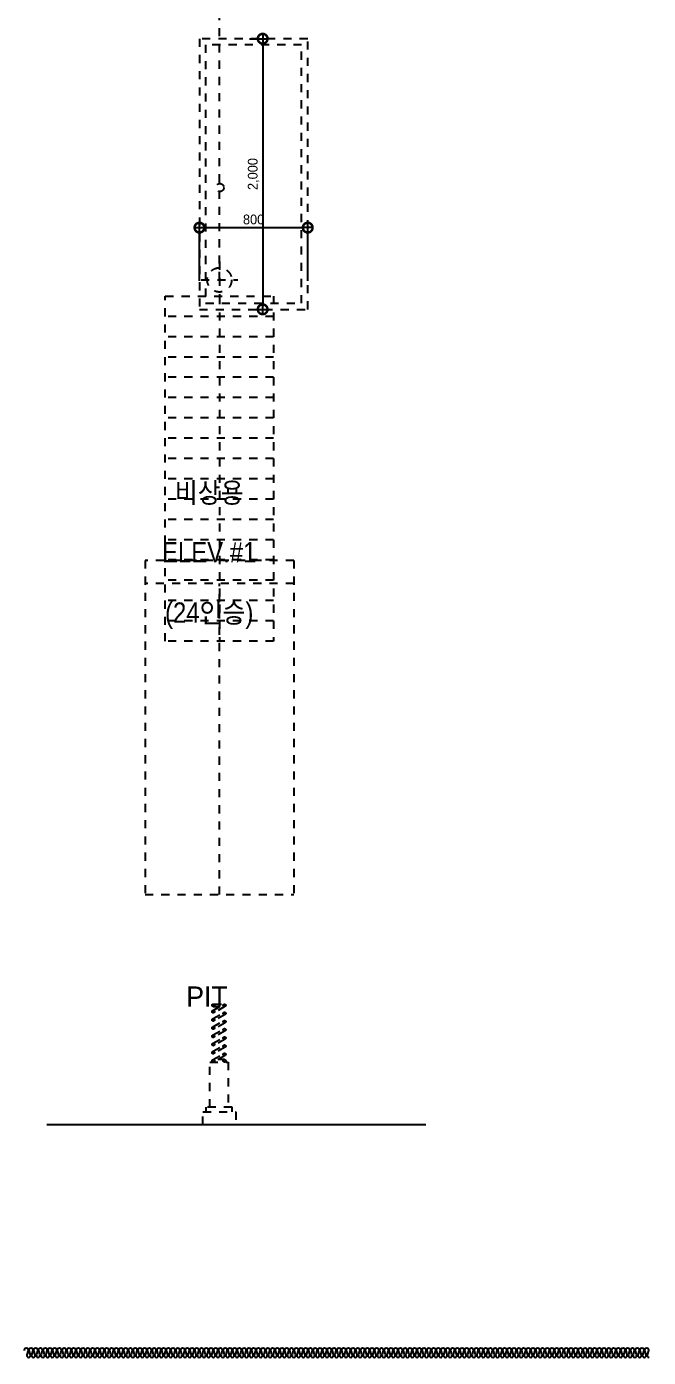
# Model space of a CAD drawing. Header units: millimetres. Extents: x -1320 to 172218, y -4077 to 50350.
# Drawn here: x 36950 to 41545, y -3420 to 6414 of the extents above; entities that cross this region are included whole.
import ezdxf
from ezdxf.enums import TextEntityAlignment as Align

# ---------------------------------------------------------------- set-up
doc = ezdxf.new("R2010")
doc.units = ezdxf.units.MM
doc.header["$LTSCALE"] = 60
doc.linetypes.add('HIDDEN', pattern=[2, 1, -1])
doc.layers.get('Defpoints').update_dxf_attribs({"color": 151})
for name, color, linetype in [('A-CORE-ELEV', 5, 'Continuous'), ('A-DIM', 7, 'Continuous'), ('A-DOOR-ELE', 5, 'Continuous'), ('A-무근', 4, 'Continuous'), ('ISL', 251, 'Continuous')]:
    doc.layers.add(name, color=color, linetype=linetype)
doc.layers.add('NOPLOT-DIM', color=191, linetype='Continuous', plot=False)
doc.layers.add('NOPLOT-TEXT', color=11, linetype='Continuous', plot=False)
doc.styles.add('Gdim', font='')
doc.styles.add('Gtx', font='')
doc.styles.get('Gdim').set_extended_font_data('Dotum')
doc.styles.get('Gtx').set_extended_font_data('Dotum')
doc.dimstyles.new('Gdim30(INT)', dxfattribs={"dimscale": 24, "dimtxt": 3, "dimasz": 1, "dimexe": 1.5, "dimexo": 2, "dimgap": 1, "dimtad": 1, "dimdec": 0, "dimzin": 0, "dimdsep": 46, "dimlunit": 6, "dimtxsty": 'Gdim', "dimblk": 'ToneDOT', "dimcen": 1.5, "dimdle": 1.5, "dimclrd": 1, "dimclre": 1, "dimclrt": 256, "dimadec": 1, "dimazin": 0, "dimtfac": 1, "dimtdec": 0, "dimtix": 1, "dimtmove": 2, "dimatfit": 3, "dimldrblk": 'DOT', "dimfxl": 1, "dimtolj": 1, "dimtzin": 0, "dimlwd": -1, "dimlwe": -1, "dimarcsym": 0})

# ---------------------------------------------------------------- blocks, each defined once
blk = doc.blocks.new('A$C45B33734--')
at = {"layer": 'A-DOOR-ELE', "linetype": 'HIDDEN'}
for p, q in [((1021.9, 2470), (-78.1, 2470)), ((-78.1, 2470), (-78.1, 0)), ((1021.9, 2470), (1021.9, 0)), ((1021.9, 2300), (-78.1, 2300)), ((471.9, 0), (471.9, 2300)), ((-78.1, 0), (1021.9, 0))]:
    blk.add_line(p, q, dxfattribs=at)
blk = doc.blocks.new('ToneDOT')
at = {"layer": 'A-DIM', "color": 1, "linetype": 'ByBlock'}
blk.add_line((1.5, 0), (-1.5, 0), dxfattribs=at)
at = {"layer": 'A-DIM', "color": 1, "linetype": 'ByBlock', "const_width": 3}
blk.add_lwpolyline([(0.375, 0, 1), (-0.375, 0, 1)], format="xyb", close=True, dxfattribs=at)
blk = doc.blocks.new('*D16')
at = {"layer": 'Defpoints', "color": 0, "transparency": 16777216}
for p in [(49422.3, 3321.3, 0), (49422.3, 1321.3, 0), (49566.9, 1321.3, 0)]:
    blk.add_point(p, dxfattribs=at)
at = {"layer": 'NOPLOT-DIM', "color": 1, "transparency": 16777216}
for p, q in [((49470.3, 3321.3, 0), (49602.9, 3321.3, 0)), ((49566.9, 3297.3, 0), (49566.9, 1345.3, 0)), ((49470.3, 1321.3, 0), (49602.9, 1321.3, 0))]:
    blk.add_line(p, q, dxfattribs=at)
at = {"layer": 'NOPLOT-DIM', "color": 1, "transparency": 16777216, "xscale": 24, "yscale": 24, "zscale": 24}
for p, rotation in [((49566.9, 3321.3, 0), 90), ((49566.9, 1321.3, 0), 270)]:
    blk.add_blockref('ToneDOT', p, dxfattribs=dict(at, rotation=rotation))
at = {"layer": 'NOPLOT-DIM', "transparency": 16777216, "insert": (49499.9, 2321.3, 0), "char_height": 72, "attachment_point": 5, "rotation": 90, "style": 'Gdim'}
blk.add_mtext('\\A1;2,000', dxfattribs=at)
blk = doc.blocks.new('_Dot')
at = {"color": 0, "linetype": 'ByBlock', "lineweight": -2}
blk.add_line((-0.5, 0), (-1, 0), dxfattribs=at)
at = {"color": 0, "linetype": 'ByBlock', "const_width": 0.5}
blk.add_lwpolyline([(-0.25, 0, 1), (0.25, 0, 1)], format="xyb", close=True, dxfattribs=at)
blk = doc.blocks.new('*D17')
at = {"layer": 'Defpoints', "color": 0, "transparency": 16777216}
for p in [(49899.9, 1925.2, 0), (49099.9, 1485.3), (49899.9, 1485.3)]:
    blk.add_point(p, dxfattribs=at)
at = {"layer": 'NOPLOT-DIM', "color": 1, "transparency": 16777216}
for p, q in [((49099.9, 1533.3, 0), (49099.9, 1961.2, 0)), ((49123.9, 1925.2, 0), (49875.9, 1925.2, 0)), ((49899.9, 1533.3, 0), (49899.9, 1961.2, 0))]:
    blk.add_line(p, q, dxfattribs=at)
at = {"layer": 'NOPLOT-DIM', "color": 1, "transparency": 16777216, "xscale": 24, "yscale": 24, "zscale": 24, "rotation": 180}
blk.add_blockref('ToneDOT', (49099.9, 1925.2, 0), dxfattribs=at)
at = {"layer": 'NOPLOT-DIM', "color": 1, "transparency": 16777216, "xscale": 24, "yscale": 24, "zscale": 24}
blk.add_blockref('ToneDOT', (49899.9, 1925.2, 0), dxfattribs=at)
at = {"layer": 'NOPLOT-DIM', "transparency": 16777216, "insert": (49499.9, 1985.3, 0), "char_height": 72, "attachment_point": 5, "style": 'Gdim'}
blk.add_mtext('\\A1;800', dxfattribs=at)
blk = doc.blocks.new('A$C42d741ba')
at = {"layer": 'A-CORE-ELEV', "linetype": 'HIDDEN'}
for p, q in [((71.8, 842.2), (154.9, 890.2)), ((76.3, 891.4), (159.4, 891.4)), ((71.8, 781.7), (154.9, 829.7)), ((76.3, 873.2), (125.6, 873.2)), ((163.9, 874.5), (80.8, 826.5)), ((163.9, 814), (80.8, 766)), ((71.8, 721.3), (154.9, 769.2)), ((71.8, 660.8), (154.9, 708.8)), ((163.9, 753.5), (80.8, 705.6)), ((163.9, 693.1), (80.8, 645.1)), ((71.8, 600.3), (154.9, 648.3)), ((163.9, 632.6), (80.8, 584.6)), ((71.8, 539.9), (154.9, 587.9)), ((71.8, 479.4), (154.9, 527.4)), ((163.9, 572.2), (80.8, 524.2)), ((163.9, 511.7), (80.8, 463.7)), ((49.9, 128.2), (49.9, 462.5)), ((49.9, 462.5), (185.8, 462.5)), ((159.4, 480.6), (110.1, 480.6)), ((185.8, 462.5), (185.8, 128.2)), ((214.9, 128.2), (20.8, 128.2)), ((20.8, 128.2), (20.8, 94.5)), ((214.9, 94.5), (214.9, 128.2)), ((0, 0), (0, 94.5)), ((0, 94.5), (244.2, 94.5)), ((244.2, 94.5), (244.2, 0))]:
    blk.add_line(p, q, dxfattribs=at)
for centre in [(76.3, 882.3), (159.4, 882.3), (76.3, 834.3), (159.4, 821.8), (76.3, 773.9), (76.3, 713.4), (159.4, 761.4), (159.4, 700.9), (76.3, 652.9), (76.3, 592.5), (159.4, 640.5), (76.3, 532), (159.4, 580), (159.4, 519.6), (76.3, 471.6), (159.4, 471.6)]:
    blk.add_circle(centre, 9.07, dxfattribs=at)
blk = doc.blocks.new('A$Cec6d5841')
at = {"layer": 'A-DOOR-ELE', "linetype": 'HIDDEN', "elevation": 0}
for points in [[(836, 2036), (36, 2036), (36, 36), (836, 36)], [(791, 1991), (81, 1991), (81, 81), (791, 81)]]:
    blk.add_lwpolyline(points, close=True, dxfattribs=at)
at = {"layer": 'A-DOOR-ELE', "linetype": 'HIDDEN'}
blk.add_circle((186, 936), 30, dxfattribs=at)
at = {"layer": 'NOPLOT-DIM'}
for base, p1, p2, angle, picture, middle in [((503, 36, 0), (358.4, 2036, 0), (358.4, 36, 0), 90, '*D16', (436, 1036, 0)), ((836, 639.9, 0), (36, 200), (836, 200), 180, '*D17', (436, 700, 0))]:
    dim = blk.add_linear_dim(base=base, p1=p1, p2=p2, angle=angle, dimstyle='Gdim30(INT)', dxfattribs=at)
    dim.commit()
    dim.dimension.update_dxf_attribs({"geometry": picture, "text_midpoint": middle, "insert": (-49063.9, -1285.3)})

msp = doc.modelspace()

# ---------------------------------------------------------------- linework, layer by layer
at = {"layer": 'A-CORE-ELEV', "color": 4, "linetype": 'HIDDEN'}
for p, q in [((38375, 4542.9, 0), (38375, 44364.6, 0)), ((38375, 4677.9, 0), (38375, 4407.9, 0)), ((38240, 4542.9, 0), (38510, 4542.9, 0)), ((37975, 4422.9, 0), (38775, 4422.9, 0)), ((37975, 1872.9, 0), (37975, 4422.9, 0)), ((38375, 4422.9, 0), (38375, 1872.9, 0)), ((38775, 4422.9, 0), (38775, 1872.9, 0)), ((38775, 4272.9, 0), (37975, 4272.9, 0)), ((38775, 4122.9, 0), (37975, 4122.9, 0)), ((38775, 3972.9, 0), (37975, 3972.9, 0)), ((38775, 3822.9, 0), (37975, 3822.9, 0)), ((38775, 3672.9, 0), (37975, 3672.9, 0)), ((38775, 3522.9, 0), (37975, 3522.9, 0)), ((38775, 3372.9, 0), (37975, 3372.9, 0)), ((38775, 3222.9, 0), (37975, 3222.9, 0)), ((38775, 3072.9, 0), (37975, 3072.9, 0)), ((38775, 2922.9, 0), (37975, 2922.9, 0)), ((38775, 2772.9, 0), (37975, 2772.9, 0)), ((38775, 2622.9, 0), (37975, 2622.9, 0)), ((38775, 2472.9, 0), (37975, 2472.9, 0)), ((38775, 2322.9, 0), (37975, 2322.9, 0)), ((38775, 2172.9, 0), (37975, 2172.9, 0)), ((38775, 2022.9, 0), (37975, 2022.9, 0)), ((38775, 1872.9, 0), (37975, 1872.9, 0))]:
    msp.add_line(p, q, dxfattribs=at)
msp.add_circle((38375, 4542.9, 0), 90, dxfattribs=at)
at = {"layer": 'A-무근'}
msp.add_line((37100, -1700), (39900, -1700), dxfattribs=at)
at = {"layer": 'ISL', "elevation": 0}
msp.add_lwpolyline([(36934.4, -3369, -1.449198), (36960.6, -3369), (36951.9, -3401, 0.524856), (36965, -3420, 0.524856), (36978.1, -3401), (36969.4, -3369, -1.449198), (36995.6, -3369), (36986.9, -3401, 0.524856), (37000, -3420, 0.524856), (37013.1, -3401), (37004.4, -3369, -1.449198), (37030.6, -3369), (37021.9, -3401, 0.524856), (37035, -3420, 0.524856), (37048.1, -3401), (37039.4, -3369, -1.449198), (37065.6, -3369), (37056.9, -3401, 0.524856), (37070, -3420, 0.524856), (37083.1, -3401), (37074.4, -3369, -1.449198), (37100.6, -3369), (37091.9, -3401, 0.524856), (37105, -3420, 0.524856), (37118.1, -3401), (37109.4, -3369, -1.449198), (37135.6, -3369), (37126.9, -3401, 0.524856), (37140, -3420, 0.524856), (37153.1, -3401), (37144.4, -3369, -1.449198), (37170.6, -3369), (37161.9, -3401, 0.524856), (37175, -3420, 0.524856), (37188.1, -3401), (37179.4, -3369, -1.449198), (37205.6, -3369), (37196.9, -3401, 0.524856), (37210, -3420, 0.524856), (37223.1, -3401), (37214.4, -3369, -1.449198), (37240.6, -3369), (37231.9, -3401, 0.524856), (37245, -3420, 0.524856), (37258.1, -3401), (37249.4, -3369, -1.449198), (37275.6, -3369), (37266.9, -3401, 0.524856), (37280, -3420, 0.524856), (37293.1, -3401), (37284.4, -3369, -1.449198), (37310.6, -3369), (37301.9, -3401, 0.524856), (37315, -3420, 0.524856), (37328.1, -3401), (37319.4, -3369, -1.449198), (37345.6, -3369), (37336.9, -3401, 0.524856), (37350, -3420, 0.524856), (37363.1, -3401), (37354.4, -3369, -1.449198), (37380.6, -3369), (37371.9, -3401, 0.524856), (37385, -3420, 0.524856), (37398.1, -3401), (37389.4, -3369, -1.449198), (37415.6, -3369), (37406.9, -3401, 0.524856), (37420, -3420, 0.524856), (37433.1, -3401), (37424.4, -3369, -1.449198), (37450.6, -3369), (37441.9, -3401, 0.524856), (37455, -3420, 0.524856), (37468.1, -3401), (37459.4, -3369, -1.449198), (37485.6, -3369), (37476.9, -3401, 0.524856), (37490, -3420, 0.524856), (37503.1, -3401), (37494.4, -3369, -1.449198), (37520.6, -3369), (37511.9, -3401, 0.524856), (37525, -3420, 0.524856), (37538.1, -3401), (37529.4, -3369, -1.449198), (37555.6, -3369), (37546.9, -3401, 0.524856), (37560, -3420, 0.524856), (37573.1, -3401), (37564.4, -3369, -1.449198), (37590.6, -3369), (37581.9, -3401, 0.524856), (37595, -3420, 0.524856), (37608.1, -3401), (37599.4, -3369, -1.449198), (37625.6, -3369), (37616.9, -3401, 0.524856), (37630, -3420, 0.524856), (37643.1, -3401), (37634.4, -3369, -1.449198), (37660.6, -3369), (37651.9, -3401, 0.524856), (37665, -3420, 0.524856), (37678.1, -3401), (37669.4, -3369, -1.449198), (37695.6, -3369), (37686.9, -3401, 0.524856), (37700, -3420, 0.524856), (37713.1, -3401), (37704.4, -3369, -1.449198), (37730.6, -3369), (37721.9, -3401, 0.524856), (37735, -3420, 0.524856), (37748.1, -3401), (37739.4, -3369, -1.449198), (37765.6, -3369), (37756.9, -3401, 0.524856), (37770, -3420, 0.524856), (37783.1, -3401), (37774.4, -3369, -1.449198), (37800.6, -3369), (37791.9, -3401, 0.524856), (37805, -3420, 0.524856), (37818.1, -3401), (37809.4, -3369, -1.449198), (37835.6, -3369), (37826.9, -3401, 0.524856), (37840, -3420, 0.524856), (37853.1, -3401), (37844.4, -3369, -1.449198), (37870.6, -3369), (37861.9, -3401, 0.524856), (37875, -3420, 0.524856), (37888.1, -3401), (37879.4, -3369, -1.449198), (37905.6, -3369), (37896.9, -3401, 0.524856), (37910, -3420, 0.524856), (37923.1, -3401), (37914.4, -3369, -1.449198), (37940.6, -3369), (37931.9, -3401, 0.524856), (37945, -3420, 0.524856), (37958.1, -3401), (37949.4, -3369, -1.449198), (37975.6, -3369), (37966.9, -3401, 0.524856), (37980, -3420, 0.524856), (37993.1, -3401), (37984.4, -3369, -1.449198), (38010.6, -3369), (38001.9, -3401, 0.524856), (38015, -3420, 0.524856), (38028.1, -3401), (38019.4, -3369, -1.449198), (38045.6, -3369), (38036.9, -3401, 0.524856), (38050, -3420, 0.524856), (38063.1, -3401), (38054.4, -3369, -1.449198), (38080.6, -3369), (38071.9, -3401, 0.524856), (38085, -3420, 0.524856), (38098.1, -3401), (38089.4, -3369, -1.449198), (38115.6, -3369), (38106.9, -3401, 0.524856), (38120, -3420, 0.524856), (38133.1, -3401), (38124.4, -3369, -1.449198), (38150.6, -3369), (38141.9, -3401, 0.524856), (38155, -3420, 0.524856), (38168.1, -3401), (38159.4, -3369, -1.449198), (38185.6, -3369), (38176.9, -3401, 0.524856), (38190, -3420, 0.524856), (38203.1, -3401), (38194.4, -3369, -1.449198), (38220.6, -3369), (38211.9, -3401, 0.524856), (38225, -3420, 0.524856), (38238.1, -3401), (38229.4, -3369, -1.449198), (38255.6, -3369), (38246.9, -3401, 0.524856), (38260, -3420, 0.524856), (38273.1, -3401), (38264.4, -3369, -1.449198), (38290.6, -3369), (38281.9, -3401, 0.524856), (38295, -3420, 0.524856), (38308.1, -3401), (38299.4, -3369, -1.449198), (38325.6, -3369), (38316.9, -3401, 0.524856), (38330, -3420, 0.524856), (38343.1, -3401), (38334.4, -3369, -1.449198), (38360.6, -3369), (38351.9, -3401, 0.524856), (38365, -3420, 0.524856), (38378.1, -3401), (38369.4, -3369, -1.449198), (38395.6, -3369), (38386.9, -3401, 0.524856), (38400, -3420, 0.524856), (38413.1, -3401), (38404.4, -3369, -1.449198), (38430.6, -3369), (38421.9, -3401, 0.524856), (38435, -3420, 0.524856), (38448.1, -3401), (38439.4, -3369, -1.449198), (38465.6, -3369), (38456.9, -3401, 0.524856), (38470, -3420, 0.524856), (38483.1, -3401), (38474.4, -3369, -1.449198), (38500.6, -3369), (38491.9, -3401, 0.524856), (38505, -3420, 0.524856), (38518.1, -3401), (38509.4, -3369, -1.449198), (38535.6, -3369), (38526.9, -3401, 0.524856), (38540, -3420, 0.524856), (38553.1, -3401), (38544.4, -3369, -1.449198), (38570.6, -3369), (38561.9, -3401, 0.524856), (38575, -3420, 0.524856), (38588.1, -3401), (38579.4, -3369, -1.449198), (38605.6, -3369), (38596.9, -3401, 0.524856), (38610, -3420, 0.524856), (38623.1, -3401), (38614.4, -3369, -1.449198), (38640.6, -3369), (38631.9, -3401, 0.524856), (38645, -3420, 0.524856), (38658.1, -3401), (38649.4, -3369, -1.449198), (38675.6, -3369), (38666.9, -3401, 0.524856), (38680, -3420, 0.524856), (38693.1, -3401), (38684.4, -3369, -1.449198), (38710.6, -3369), (38701.9, -3401, 0.524856), (38715, -3420, 0.524856), (38728.1, -3401), (38719.4, -3369, -1.449198), (38745.6, -3369), (38736.9, -3401, 0.524856), (38750, -3420, 0.524856), (38763.1, -3401), (38754.4, -3369, -1.449198), (38780.6, -3369), (38771.9, -3401, 0.524856), (38785, -3420, 0.524856), (38798.1, -3401), (38789.4, -3369, -1.449198), (38815.6, -3369), (38806.9, -3401, 0.524856), (38820, -3420, 0.524856), (38833.1, -3401), (38824.4, -3369, -1.449198), (38850.6, -3369), (38841.9, -3401, 0.524856), (38855, -3420, 0.524856), (38868.1, -3401), (38859.4, -3369, -1.449198), (38885.6, -3369), (38876.9, -3401, 0.524856), (38890, -3420, 0.524856), (38903.1, -3401), (38894.4, -3369, -1.449198), (38920.6, -3369), (38911.9, -3401, 0.524856), (38925, -3420, 0.524856), (38938.1, -3401), (38929.4, -3369, -1.449198), (38955.6, -3369), (38946.9, -3401, 0.524856), (38960, -3420, 0.524856), (38973.1, -3401), (38964.4, -3369, -1.449198), (38990.6, -3369), (38981.9, -3401, 0.524856), (38995, -3420, 0.524856), (39008.1, -3401), (38999.4, -3369, -1.449198), (39025.6, -3369), (39016.9, -3401, 0.524856), (39030, -3420, 0.524856), (39043.1, -3401), (39034.4, -3369, -1.449198), (39060.6, -3369), (39051.9, -3401, 0.524856), (39065, -3420, 0.524856), (39078.1, -3401), (39069.4, -3369, -1.449198), (39095.6, -3369), (39086.9, -3401, 0.524856), (39100, -3420, 0.524856), (39113.1, -3401), (39104.4, -3369, -1.449198), (39130.6, -3369), (39121.9, -3401, 0.524856), (39135, -3420, 0.524856), (39148.1, -3401), (39139.4, -3369, -1.449198), (39165.6, -3369), (39156.9, -3401, 0.524856), (39170, -3420, 0.524856), (39183.1, -3401), (39174.4, -3369, -1.449198), (39200.6, -3369), (39191.9, -3401, 0.524856), (39205, -3420, 0.524856), (39218.1, -3401), (39209.4, -3369, -1.449198), (39235.6, -3369), (39226.9, -3401, 0.524856), (39240, -3420, 0.524856), (39253.1, -3401), (39244.4, -3369, -1.449198), (39270.6, -3369), (39261.9, -3401, 0.524856), (39275, -3420, 0.524856), (39288.1, -3401), (39279.4, -3369, -1.449198), (39305.6, -3369), (39296.9, -3401, 0.524856), (39310, -3420, 0.524856), (39323.1, -3401), (39314.4, -3369, -1.449198), (39340.6, -3369), (39331.9, -3401, 0.524856), (39345, -3420, 0.524856), (39358.1, -3401), (39349.4, -3369, -1.449198), (39375.6, -3369), (39366.9, -3401, 0.524856), (39380, -3420, 0.524856), (39393.1, -3401), (39384.4, -3369, -1.449198), (39410.6, -3369), (39401.9, -3401, 0.524856), (39415, -3420, 0.524856), (39428.1, -3401), (39419.4, -3369, -1.449198), (39445.6, -3369), (39436.9, -3401, 0.524856), (39450, -3420, 0.524856), (39463.1, -3401), (39454.4, -3369, -1.449198), (39480.6, -3369), (39471.9, -3401, 0.524856), (39485, -3420, 0.524856), (39498.1, -3401), (39489.4, -3369, -1.449198), (39515.6, -3369), (39506.9, -3401, 0.524856), (39520, -3420, 0.524856), (39533.1, -3401), (39524.4, -3369, -1.449198), (39550.6, -3369), (39541.9, -3401, 0.524856), (39555, -3420, 0.524856), (39568.1, -3401), (39559.4, -3369, -1.449198), (39585.6, -3369), (39576.9, -3401, 0.524856), (39590, -3420, 0.524856), (39603.1, -3401), (39594.4, -3369, -1.449198), (39620.6, -3369), (39611.9, -3401, 0.524856), (39625, -3420, 0.524856), (39638.1, -3401), (39629.4, -3369, -1.449198), (39655.6, -3369), (39646.9, -3401, 0.524856), (39660, -3420, 0.524856), (39673.1, -3401), (39664.4, -3369, -1.449198), (39690.6, -3369), (39681.9, -3401, 0.524856), (39695, -3420, 0.524856), (39708.1, -3401), (39699.4, -3369, -1.449198), (39725.6, -3369), (39716.9, -3401, 0.524856), (39730, -3420, 0.524856), (39743.1, -3401), (39734.4, -3369, -1.449198), (39760.6, -3369), (39751.9, -3401, 0.524856), (39765, -3420, 0.524856), (39778.1, -3401), (39769.4, -3369, -1.449198), (39795.6, -3369), (39786.9, -3401, 0.524856), (39800, -3420, 0.524856), (39813.1, -3401), (39804.4, -3369, -1.449198), (39830.6, -3369), (39821.9, -3401, 0.524856), (39835, -3420, 0.524856), (39848.1, -3401), (39839.4, -3369, -1.449198), (39865.6, -3369), (39856.9, -3401, 0.524856), (39870, -3420, 0.524856), (39883.1, -3401), (39874.4, -3369, -1.449198), (39900.6, -3369), (39891.9, -3401, 0.524856), (39905, -3420, 0.524856), (39918.1, -3401), (39909.4, -3369, -1.449198), (39935.6, -3369), (39926.9, -3401, 0.524856), (39940, -3420, 0.524856), (39953.1, -3401), (39944.4, -3369, -1.449198), (39970.6, -3369), (39961.9, -3401, 0.524856), (39975, -3420, 0.524856), (39988.1, -3401), (39979.4, -3369, -1.449198), (40005.6, -3369), (39996.9, -3401, 0.524856), (40010, -3420, 0.524856), (40023.1, -3401), (40014.4, -3369, -1.449198), (40040.6, -3369), (40031.9, -3401, 0.524856), (40045, -3420, 0.524856), (40058.1, -3401), (40049.4, -3369, -1.449198), (40075.6, -3369), (40066.9, -3401, 0.524856), (40080, -3420, 0.524856), (40093.1, -3401), (40084.4, -3369, -1.449198), (40110.6, -3369), (40101.9, -3401, 0.524856), (40115, -3420, 0.524856), (40128.1, -3401), (40119.4, -3369, -1.449198), (40145.6, -3369), (40136.9, -3401, 0.524856), (40150, -3420, 0.524856), (40163.1, -3401), (40154.4, -3369, -1.449198), (40180.6, -3369), (40171.9, -3401, 0.524856), (40185, -3420, 0.524856), (40198.1, -3401), (40189.4, -3369, -1.449198), (40215.6, -3369), (40206.9, -3401, 0.524856), (40220, -3420, 0.524856), (40233.1, -3401), (40224.4, -3369, -1.449198), (40250.6, -3369), (40241.9, -3401, 0.524856), (40255, -3420, 0.524856), (40268.1, -3401), (40259.4, -3369, -1.449198), (40285.6, -3369), (40276.9, -3401, 0.524856), (40290, -3420, 0.524856), (40303.1, -3401), (40294.4, -3369, -1.449198), (40320.6, -3369), (40311.9, -3401, 0.524856), (40325, -3420, 0.524856), (40338.1, -3401), (40329.4, -3369, -1.449198), (40355.6, -3369), (40346.9, -3401, 0.524856), (40360, -3420, 0.524856), (40373.1, -3401), (40364.4, -3369, -1.449198), (40390.6, -3369), (40381.9, -3401, 0.524856), (40395, -3420, 0.524856), (40408.1, -3401), (40399.4, -3369, -1.449198), (40425.6, -3369), (40416.9, -3401, 0.524856), (40430, -3420, 0.524856), (40443.1, -3401), (40434.4, -3369, -1.449198), (40460.6, -3369), (40451.9, -3401, 0.524856), (40465, -3420, 0.524856), (40478.1, -3401), (40469.4, -3369, -1.449198), (40495.6, -3369), (40486.9, -3401, 0.524856), (40500, -3420, 0.524856), (40513.1, -3401), (40504.4, -3369, -1.449198), (40530.6, -3369), (40521.9, -3401, 0.524856), (40535, -3420, 0.524856), (40548.1, -3401), (40539.4, -3369, -1.449198), (40565.6, -3369), (40556.9, -3401, 0.524856), (40570, -3420, 0.524856), (40583.1, -3401), (40574.4, -3369, -1.449198), (40600.6, -3369), (40591.9, -3401, 0.524856), (40605, -3420, 0.524856), (40618.1, -3401), (40609.4, -3369, -1.449198), (40635.6, -3369), (40626.9, -3401, 0.524856), (40640, -3420, 0.524856), (40653.1, -3401), (40644.4, -3369, -1.449198), (40670.6, -3369), (40661.9, -3401, 0.524856), (40675, -3420, 0.524856), (40688.1, -3401), (40679.4, -3369, -1.449198), (40705.6, -3369), (40696.9, -3401, 0.524856), (40710, -3420, 0.524856), (40723.1, -3401), (40714.4, -3369, -1.449198), (40740.6, -3369), (40731.9, -3401, 0.524856), (40745, -3420, 0.524856), (40758.1, -3401), (40749.4, -3369, -1.449198), (40775.6, -3369), (40766.9, -3401, 0.524856), (40780, -3420, 0.524856), (40793.1, -3401), (40784.4, -3369, -1.449198), (40810.6, -3369), (40801.9, -3401, 0.524856), (40815, -3420, 0.524856), (40828.1, -3401), (40819.4, -3369, -1.449198), (40845.6, -3369), (40836.9, -3401, 0.524856), (40850, -3420, 0.524856), (40863.1, -3401), (40854.4, -3369, -1.449198), (40880.6, -3369), (40871.9, -3401, 0.524856), (40885, -3420, 0.524856), (40898.1, -3401), (40889.4, -3369, -1.449198), (40915.6, -3369), (40906.9, -3401, 0.524856), (40920, -3420, 0.524856), (40933.1, -3401), (40924.4, -3369, -1.449198), (40950.6, -3369), (40941.9, -3401, 0.524856), (40955, -3420, 0.524856), (40968.1, -3401), (40959.4, -3369, -1.449198), (40985.6, -3369), (40976.9, -3401, 0.524856), (40990, -3420, 0.524856), (41003.1, -3401), (40994.4, -3369, -1.449198), (41020.6, -3369), (41011.9, -3401, 0.524856), (41025, -3420, 0.524856), (41038.1, -3401), (41029.4, -3369, -1.449198), (41055.6, -3369), (41046.9, -3401, 0.524856), (41060, -3420, 0.524856), (41073.1, -3401), (41064.4, -3369, -1.449198), (41090.6, -3369), (41081.9, -3401, 0.524856), (41095, -3420, 0.524856), (41108.1, -3401), (41099.4, -3369, -1.449198), (41125.6, -3369), (41116.9, -3401, 0.524856), (41130, -3420, 0.524856), (41143.1, -3401), (41134.4, -3369, -1.449198), (41160.6, -3369), (41151.9, -3401, 0.524856), (41165, -3420, 0.524856), (41178.1, -3401), (41169.4, -3369, -1.449198), (41195.6, -3369), (41186.9, -3401, 0.524856), (41200, -3420, 0.524856), (41213.1, -3401), (41204.4, -3369, -1.449198), (41230.6, -3369), (41221.9, -3401, 0.524856), (41235, -3420, 0.524856), (41248.1, -3401), (41239.4, -3369, -1.449198), (41265.6, -3369), (41256.9, -3401, 0.524856), (41270, -3420, 0.524856), (41283.1, -3401), (41274.4, -3369, -1.449198), (41300.6, -3369), (41291.9, -3401, 0.524856), (41305, -3420, 0.524856), (41318.1, -3401), (41309.4, -3369, -1.449198), (41335.6, -3369), (41326.9, -3401, 0.524856), (41340, -3420, 0.524856), (41353.1, -3401), (41344.4, -3369, -1.449198), (41370.6, -3369), (41361.9, -3401, 0.524856), (41375, -3420, 0.524856), (41388.1, -3401), (41379.4, -3369, -1.449198), (41405.6, -3369), (41396.9, -3401, 0.524856), (41410, -3420, 0.524856), (41423.1, -3401), (41414.4, -3369, -1.449198), (41440.6, -3369), (41431.9, -3401, 0.524856), (41445, -3420, 0.524856), (41458.1, -3401), (41449.4, -3369, -1.449198), (41475.6, -3369), (41466.9, -3401, 0.524856), (41480, -3420, 0.524856), (41493.1, -3401), (41484.4, -3369, -1.449198), (41510.6, -3369), (41501.9, -3401, 0.524856), (41515, -3420, 0.524856), (41528.1, -3401), (41519.4, -3369, -1.449198), (41545.6, -3369), (41536.9, -3401, 0.524856), (41550, -3420, 0.524856)], format="xyb", dxfattribs=at)

# ---------------------------------------------------------------- block references
at = {"layer": 'A-CORE-ELEV'}
msp.add_blockref('A$C42d741ba', (38252.9, -1700, 0), dxfattribs=at)
at = {"layer": 'A-DOOR-ELE'}
for name, p in [('A$Cec6d5841', (38191.4, 4289, 0)), ('A$C45B33734--', (37903.1, 0))]:
    msp.add_blockref(name, p, dxfattribs=at)

# ---------------------------------------------------------------- texts
at = {"layer": 'NOPLOT-TEXT', "style": 'Gtx', "width": 0.9}
for s, p in [('비상용', (38299.3, 2970.1, 0)), ('ELEV.#1', (38299.3, 2530.1, 0)), ('(24인승)', (38299.3, 2084.1, 0))]:
    msp.add_text(s, height=150, dxfattribs=at).set_placement(p, align=Align.MIDDLE_CENTER)
at = {"layer": 'NOPLOT-TEXT', "style": 'Gtx'}
msp.add_text('PIT', height=150, dxfattribs=at).set_placement((38282.8, -754.1), align=Align.MIDDLE)

doc.saveas('drawing.dxf')
